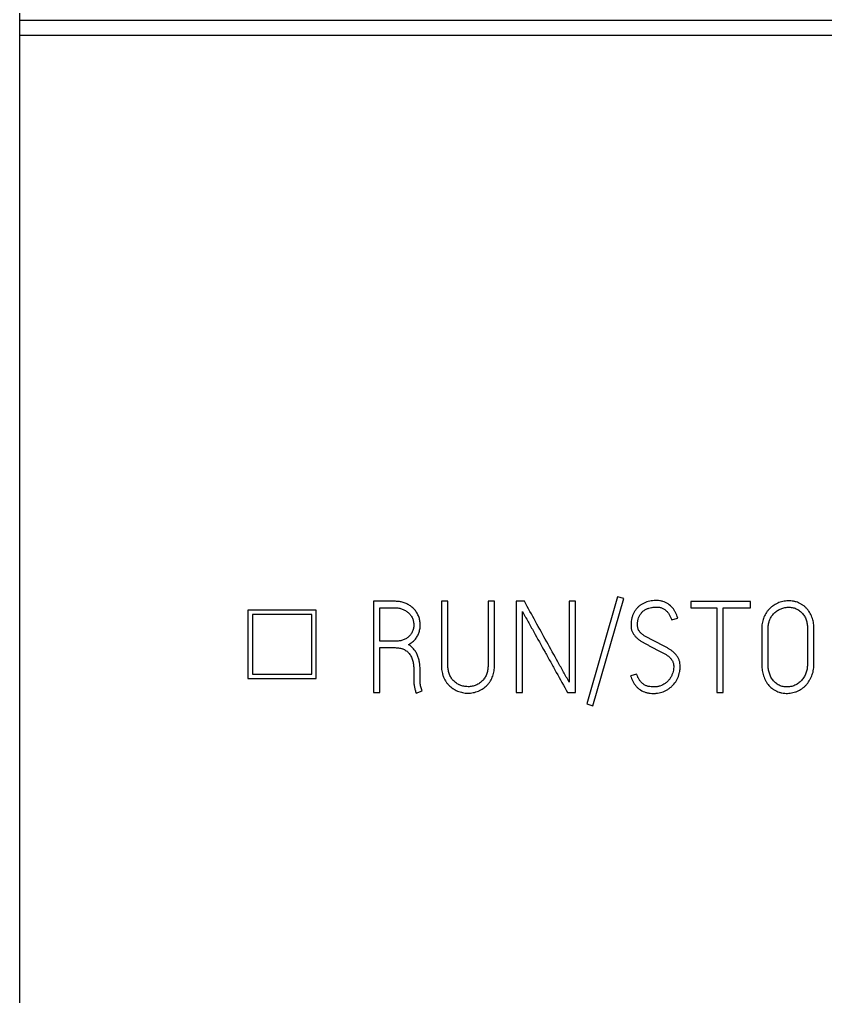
# Model space of a CAD drawing. Extents: x 0 to 420, y 0 to 297.
# Drawn here: x 110.81 to 128.46, y 190.74 to 212.14 of the extents above; entities that cross this region are included whole.
import ezdxf

# ---------------------------------------------------------------- set-up
doc = ezdxf.new("R2010")
doc.units = 0
doc.header["$LTSCALE"] = 23.1
doc.layers.add('10000_FRONT', color=7, linetype='CONTINUOUS')
doc.layers.add('10500_FRONT_LABELING', color=7, linetype='CONTINUOUS')

msp = doc.modelspace()

# ---------------------------------------------------------------- linework, layer by layer
at = {"layer": '10000_FRONT', "color": 7, "linetype": 'CONTINUOUS'}
for p, q in [((110.808, 234.648), (110.808, 144.648)), ((110.808, 212.128), (146.308, 212.128)), ((110.808, 211.795), (146.308, 211.795)), ((115.808, 199.206), (115.808, 197.705)), ((117.308, 199.206), (115.808, 199.206)), ((117.308, 197.705), (117.308, 199.206)), ((115.908, 199.106), (115.908, 197.805)), ((117.208, 199.106), (115.908, 199.106)), ((117.208, 197.805), (117.208, 199.106)), ((115.808, 197.705), (117.308, 197.705)), ((115.908, 197.805), (117.208, 197.805))]:
    msp.add_line(p, q, dxfattribs=at)
at = {"layer": '10500_FRONT_LABELING', "color": 7, "linetype": 'CONTINUOUS'}
for p, q in [((118.558, 199.398), (118.558, 197.398)), ((119.019, 199.398), (118.558, 199.398)), ((120.048, 199.401), (120.048, 197.992)), ((120.189, 199.401), (120.048, 199.401)), ((120.189, 197.992), (120.189, 199.401)), ((121.068, 199.401), (121.068, 197.992)), ((121.21, 199.401), (121.068, 199.401)), ((121.21, 197.992), (121.21, 199.401)), ((121.684, 199.398), (121.684, 197.398)), ((121.865, 199.398), (121.684, 199.398)), ((122.844, 199.398), (122.844, 197.628)), ((122.985, 199.398), (122.844, 199.398)), ((122.985, 197.398), (122.985, 199.398)), ((123.903, 199.495), (123.229, 197.151)), ((123.365, 197.112), (124.039, 199.456)), ((124.039, 199.456), (123.903, 199.495)), ((125.507, 199.395), (125.507, 199.254)), ((126.813, 199.395), (125.507, 199.395)), ((126.813, 199.254), (126.813, 199.395)), ((118.7, 198.524), (118.7, 199.256)), ((118.7, 199.256), (119.019, 199.256)), ((125.507, 199.254), (126.078, 199.254)), ((126.078, 199.254), (126.078, 197.398)), ((126.22, 197.398), (126.22, 199.254)), ((126.22, 199.254), (126.813, 199.254)), ((121.823, 197.398), (121.823, 199.173)), ((125.088, 198.993), (125.224, 199.032)), ((127.063, 198.793), (127.063, 198.03)), ((127.202, 198.03), (127.202, 198.793)), ((128.064, 198.793), (128.064, 198.03)), ((128.206, 198.03), (128.206, 198.793)), ((119.041, 198.524), (118.7, 198.524)), ((118.7, 197.398), (118.7, 198.383)), ((118.7, 198.383), (119.035, 198.383)), ((119.443, 197.709), (119.44, 197.684)), ((119.443, 197.883), (119.443, 197.709)), ((119.582, 197.8), (119.582, 197.856)), ((124.328, 197.806), (124.192, 197.767)), ((118.558, 197.398), (118.7, 197.398)), ((119.496, 197.384), (119.626, 197.434)), ((121.684, 197.398), (121.823, 197.398)), ((122.81, 197.398), (122.985, 197.398)), ((126.078, 197.398), (126.22, 197.398)), ((123.229, 197.151), (123.365, 197.112))]:
    msp.add_line(p, q, dxfattribs=at)
for points, knots in [([(119.326, 198.452), (119.352, 198.465), (119.377, 198.481), (119.411, 198.506), (119.423, 198.516), (119.444, 198.535), (119.454, 198.545), (119.484, 198.577), (119.5, 198.601), (119.522, 198.638), (119.529, 198.651), (119.541, 198.677), (119.547, 198.69), (119.562, 198.731), (119.57, 198.758), (119.578, 198.801), (119.58, 198.815), (119.583, 198.844), (119.584, 198.859), (119.585, 198.902), (119.583, 198.93), (119.576, 198.973), (119.573, 198.987), (119.566, 199.015), (119.562, 199.029), (119.549, 199.07), (119.538, 199.097), (119.517, 199.135), (119.51, 199.148), (119.494, 199.172), (119.486, 199.184), (119.459, 199.218), (119.44, 199.239), (119.408, 199.268), (119.396, 199.277), (119.373, 199.294), (119.361, 199.302), (119.325, 199.325), (119.299, 199.339), (119.259, 199.356), (119.245, 199.361), (119.218, 199.37), (119.177, 199.383), (119.134, 199.39), (119.077, 199.396), (119.048, 199.398), (119.019, 199.398)], [0, 0, 0, 0, 0.0625, 0.0625, 0.09375, 0.09375, 0.125, 0.125, 0.1875, 0.1875, 0.21875, 0.21875, 0.25, 0.25, 0.3125, 0.3125, 0.34375, 0.34375, 0.375, 0.375, 0.4375, 0.4375, 0.46875, 0.46875, 0.5, 0.5, 0.5625, 0.5625, 0.59375, 0.59375, 0.625, 0.625, 0.6875, 0.6875, 0.71875, 0.71875, 0.75, 0.75, 0.8125, 0.8125, 0.84375, 0.84375, 0.875, 0.9375, 0.9375, 1, 1, 1, 1]), ([(122.844, 197.628), (122.824, 197.665), (122.803, 197.702), (122.763, 197.776), (122.742, 197.813), (122.68, 197.923), (122.639, 197.997), (122.516, 198.218), (122.435, 198.365), (122.272, 198.66), (122.19, 198.808), (122.027, 199.103), (121.946, 199.25), (121.865, 199.398)], [0, 0, 0, 0, 0.0625, 0.0625, 0.125, 0.125, 0.25, 0.25, 0.5, 0.5, 0.75, 0.75, 1, 1, 1, 1]), ([(125.224, 199.032), (125.211, 199.073), (125.196, 199.112), (125.167, 199.169), (125.157, 199.187), (125.139, 199.214), (125.133, 199.223), (125.12, 199.24), (125.113, 199.249), (125.079, 199.289), (125.047, 199.318), (124.975, 199.366), (124.937, 199.384), (124.885, 199.399), (124.875, 199.402), (124.854, 199.406), (124.843, 199.408), (124.811, 199.412), (124.79, 199.414), (124.748, 199.415), (124.726, 199.414), (124.684, 199.411), (124.662, 199.409), (124.599, 199.399), (124.558, 199.388), (124.508, 199.369), (124.498, 199.365), (124.478, 199.356), (124.469, 199.351), (124.44, 199.336), (124.422, 199.325), (124.396, 199.307), (124.388, 199.3), (124.371, 199.286), (124.363, 199.279), (124.34, 199.257), (124.326, 199.241), (124.299, 199.207), (124.287, 199.19), (124.271, 199.162), (124.266, 199.153), (124.256, 199.134), (124.251, 199.124), (124.238, 199.095), (124.231, 199.075), (124.222, 199.044), (124.219, 199.034), (124.214, 199.013), (124.212, 199.002), (124.206, 198.97), (124.204, 198.949), (124.2, 198.907), (124.2, 198.885), (124.201, 198.853), (124.201, 198.843), (124.203, 198.821), (124.205, 198.81), (124.21, 198.779), (124.216, 198.758), (124.228, 198.729), (124.232, 198.719), (124.243, 198.7), (124.248, 198.69), (124.26, 198.673), (124.266, 198.664), (124.279, 198.647), (124.286, 198.639), (124.3, 198.622), (124.308, 198.615), (124.323, 198.6), (124.331, 198.592), (124.355, 198.571), (124.372, 198.558), (124.406, 198.533), (124.424, 198.522), (124.461, 198.499), (124.479, 198.489), (124.517, 198.469), (124.536, 198.459), (124.575, 198.439), (124.594, 198.429), (124.631, 198.409), (124.65, 198.398), (124.688, 198.378), (124.706, 198.367), (124.744, 198.347), (124.763, 198.337), (124.802, 198.318), (124.821, 198.309), (124.86, 198.29), (124.879, 198.281), (124.917, 198.261), (124.936, 198.251), (124.963, 198.234), (124.973, 198.228), (124.99, 198.216), (124.999, 198.21), (125.017, 198.197), (125.025, 198.19), (125.041, 198.176), (125.049, 198.168), (125.064, 198.153), (125.071, 198.145), (125.085, 198.128), (125.091, 198.12), (125.103, 198.102), (125.108, 198.092), (125.117, 198.073), (125.121, 198.062), (125.127, 198.042), (125.129, 198.031), (125.133, 198.01), (125.134, 197.999), (125.136, 197.967), (125.135, 197.945), (125.13, 197.903), (125.126, 197.882), (125.116, 197.84), (125.11, 197.819), (125.095, 197.779), (125.086, 197.76), (125.071, 197.732), (125.065, 197.723), (125.053, 197.705), (125.047, 197.696), (125.027, 197.671), (125.013, 197.655), (124.99, 197.633), (124.982, 197.626), (124.965, 197.612), (124.957, 197.606), (124.913, 197.575), (124.875, 197.555), (124.823, 197.539), (124.813, 197.536), (124.792, 197.532), (124.76, 197.526), (124.728, 197.523), (124.695, 197.523), (124.685, 197.523), (124.663, 197.523), (124.652, 197.524), (124.62, 197.527), (124.599, 197.53), (124.568, 197.538), (124.558, 197.541), (124.538, 197.548), (124.527, 197.552), (124.498, 197.566), (124.48, 197.578), (124.454, 197.597), (124.446, 197.604), (124.43, 197.619), (124.422, 197.627), (124.4, 197.651), (124.387, 197.668), (124.37, 197.695), (124.365, 197.705), (124.355, 197.724), (124.35, 197.734), (124.338, 197.764), (124.332, 197.784), (124.328, 197.806)], [0, 0, 0, 0, 0.03125, 0.03125, 0.046875, 0.046875, 0.054688, 0.054688, 0.0625, 0.0625, 0.09375, 0.09375, 0.125, 0.125, 0.132812, 0.132812, 0.140625, 0.140625, 0.15625, 0.15625, 0.171875, 0.171875, 0.1875, 0.1875, 0.21875, 0.21875, 0.226562, 0.226562, 0.234375, 0.234375, 0.25, 0.25, 0.257812, 0.257812, 0.265625, 0.265625, 0.28125, 0.28125, 0.296875, 0.296875, 0.304688, 0.304688, 0.3125, 0.3125, 0.328125, 0.328125, 0.335938, 0.335938, 0.34375, 0.34375, 0.359375, 0.359375, 0.375, 0.375, 0.382812, 0.382812, 0.390625, 0.390625, 0.40625, 0.40625, 0.414062, 0.414062, 0.421875, 0.421875, 0.429688, 0.429688, 0.4375, 0.4375, 0.445312, 0.445312, 0.453125, 0.453125, 0.46875, 0.46875, 0.484375, 0.484375, 0.5, 0.5, 0.515625, 0.515625, 0.53125, 0.53125, 0.546875, 0.546875, 0.5625, 0.5625, 0.578125, 0.578125, 0.59375, 0.59375, 0.609375, 0.609375, 0.625, 0.625, 0.632812, 0.632812, 0.640625, 0.640625, 0.648438, 0.648438, 0.65625, 0.65625, 0.664062, 0.664062, 0.671875, 0.671875, 0.679688, 0.679688, 0.6875, 0.6875, 0.695312, 0.695312, 0.703125, 0.703125, 0.71875, 0.71875, 0.734375, 0.734375, 0.75, 0.75, 0.765625, 0.765625, 0.773438, 0.773438, 0.78125, 0.78125, 0.796875, 0.796875, 0.804688, 0.804688, 0.8125, 0.8125, 0.84375, 0.84375, 0.851562, 0.851562, 0.859375, 0.875, 0.875, 0.882812, 0.882812, 0.890625, 0.890625, 0.90625, 0.90625, 0.914062, 0.914062, 0.921875, 0.921875, 0.9375, 0.9375, 0.945312, 0.945312, 0.953125, 0.953125, 0.96875, 0.96875, 0.976562, 0.976562, 0.984375, 0.984375, 1, 1, 1, 1]), ([(128.206, 198.793), (128.206, 198.833), (128.203, 198.871), (128.192, 198.948), (128.184, 198.986), (128.165, 199.042), (128.159, 199.061), (128.143, 199.097), (128.126, 199.132), (128.106, 199.165), (128.084, 199.197), (128.071, 199.212), (128.045, 199.242), (128.032, 199.256), (128.004, 199.283), (127.989, 199.295), (127.965, 199.313), (127.957, 199.319), (127.941, 199.329), (127.932, 199.334), (127.907, 199.349), (127.889, 199.358), (127.853, 199.373), (127.835, 199.38), (127.807, 199.388), (127.797, 199.391), (127.778, 199.396), (127.768, 199.398), (127.72, 199.407), (127.681, 199.41), (127.622, 199.408), (127.602, 199.407), (127.563, 199.402), (127.544, 199.399), (127.486, 199.386), (127.449, 199.374), (127.404, 199.354), (127.395, 199.35), (127.378, 199.341), (127.369, 199.336), (127.343, 199.322), (127.327, 199.311), (127.295, 199.289), (127.28, 199.277), (127.257, 199.258), (127.25, 199.251), (127.236, 199.237), (127.229, 199.23), (127.209, 199.209), (127.196, 199.194), (127.173, 199.163), (127.162, 199.147), (127.142, 199.113), (127.132, 199.096), (127.115, 199.061), (127.107, 199.043), (127.094, 199.006), (127.088, 198.987), (127.079, 198.949), (127.075, 198.93), (127.069, 198.892), (127.066, 198.872), (127.064, 198.833), (127.063, 198.813), (127.063, 198.793)], [0, 0, 0, 0, 0.0625, 0.0625, 0.125, 0.125, 0.15625, 0.15625, 0.1875, 0.21875, 0.21875, 0.25, 0.25, 0.28125, 0.28125, 0.3125, 0.3125, 0.328125, 0.328125, 0.34375, 0.34375, 0.375, 0.375, 0.40625, 0.40625, 0.421875, 0.421875, 0.4375, 0.4375, 0.5, 0.5, 0.53125, 0.53125, 0.5625, 0.5625, 0.625, 0.625, 0.640625, 0.640625, 0.65625, 0.65625, 0.6875, 0.6875, 0.71875, 0.71875, 0.734375, 0.734375, 0.75, 0.75, 0.78125, 0.78125, 0.8125, 0.8125, 0.84375, 0.84375, 0.875, 0.875, 0.90625, 0.90625, 0.9375, 0.9375, 0.96875, 0.96875, 1, 1, 1, 1]), ([(119.019, 199.256), (119.044, 199.256), (119.07, 199.255), (119.121, 199.248), (119.146, 199.243), (119.196, 199.227), (119.219, 199.217), (119.264, 199.193), (119.286, 199.179), (119.316, 199.155), (119.326, 199.147), (119.345, 199.129), (119.362, 199.11), (119.378, 199.089), (119.392, 199.068), (119.398, 199.056), (119.416, 199.022), (119.424, 198.997), (119.434, 198.96), (119.437, 198.947), (119.441, 198.922), (119.442, 198.909), (119.443, 198.883), (119.443, 198.87), (119.442, 198.844), (119.44, 198.832), (119.434, 198.793), (119.427, 198.768), (119.413, 198.732), (119.408, 198.721), (119.395, 198.698), (119.388, 198.687), (119.366, 198.656), (119.349, 198.637), (119.309, 198.602), (119.288, 198.588), (119.254, 198.57), (119.242, 198.564), (119.218, 198.554), (119.206, 198.549), (119.169, 198.538), (119.144, 198.532), (119.093, 198.526), (119.067, 198.524), (119.041, 198.524)], [0, 0, 0, 0, 0.0625, 0.0625, 0.125, 0.125, 0.1875, 0.1875, 0.25, 0.25, 0.28125, 0.28125, 0.3125, 0.34375, 0.34375, 0.375, 0.375, 0.4375, 0.4375, 0.46875, 0.46875, 0.5, 0.5, 0.53125, 0.53125, 0.5625, 0.5625, 0.625, 0.625, 0.65625, 0.65625, 0.6875, 0.6875, 0.75, 0.75, 0.8125, 0.8125, 0.84375, 0.84375, 0.875, 0.875, 0.9375, 0.9375, 1, 1, 1, 1]), ([(124.192, 197.767), (124.204, 197.725), (124.219, 197.685), (124.249, 197.628), (124.259, 197.61), (124.277, 197.583), (124.284, 197.574), (124.297, 197.557), (124.304, 197.548), (124.325, 197.524), (124.34, 197.509), (124.364, 197.488), (124.373, 197.481), (124.39, 197.468), (124.399, 197.462), (124.445, 197.433), (124.484, 197.416), (124.536, 197.401), (124.546, 197.398), (124.568, 197.393), (124.578, 197.391), (124.61, 197.386), (124.631, 197.384), (124.674, 197.381), (124.695, 197.381), (124.728, 197.382), (124.739, 197.383), (124.76, 197.385), (124.771, 197.386), (124.803, 197.39), (124.824, 197.394), (124.865, 197.405), (124.885, 197.411), (124.915, 197.423), (124.925, 197.427), (124.945, 197.436), (124.955, 197.441), (124.983, 197.456), (125.002, 197.467), (125.037, 197.491), (125.055, 197.504), (125.079, 197.525), (125.087, 197.532), (125.103, 197.547), (125.111, 197.555), (125.147, 197.594), (125.173, 197.628), (125.2, 197.675), (125.205, 197.684), (125.215, 197.704), (125.22, 197.713), (125.233, 197.743), (125.24, 197.763), (125.254, 197.804), (125.259, 197.824), (125.266, 197.856), (125.268, 197.867), (125.271, 197.888), (125.273, 197.899), (125.276, 197.931), (125.277, 197.952), (125.276, 197.995), (125.275, 198.017), (125.268, 198.06), (125.264, 198.081), (125.254, 198.112), (125.25, 198.122), (125.241, 198.141), (125.236, 198.151), (125.22, 198.18), (125.196, 198.215), (125.168, 198.247), (125.145, 198.27), (125.137, 198.278), (125.12, 198.292), (125.095, 198.312), (125.069, 198.331), (125.034, 198.354), (125.016, 198.365), (124.979, 198.386), (124.96, 198.396), (124.922, 198.415), (124.903, 198.425), (124.865, 198.444), (124.846, 198.454), (124.808, 198.473), (124.789, 198.484), (124.752, 198.504), (124.733, 198.514), (124.695, 198.533), (124.677, 198.543), (124.639, 198.563), (124.62, 198.572), (124.582, 198.592), (124.563, 198.601), (124.526, 198.622), (124.507, 198.633), (124.472, 198.656), (124.454, 198.669), (124.421, 198.696), (124.406, 198.712), (124.386, 198.736), (124.38, 198.745), (124.371, 198.759), (124.369, 198.763), (124.364, 198.773), (124.361, 198.778), (124.355, 198.793), (124.352, 198.803), (124.346, 198.823), (124.345, 198.834), (124.342, 198.855), (124.342, 198.866), (124.342, 198.887), (124.342, 198.909), (124.344, 198.93), (124.346, 198.952), (124.347, 198.962), (124.352, 198.994), (124.357, 199.014), (124.368, 199.045), (124.372, 199.054), (124.381, 199.074), (124.386, 199.083), (124.402, 199.111), (124.415, 199.128), (124.436, 199.153), (124.443, 199.161), (124.458, 199.176), (124.466, 199.183), (124.492, 199.203), (124.51, 199.214), (124.538, 199.229), (124.548, 199.234), (124.568, 199.242), (124.578, 199.246), (124.608, 199.256), (124.629, 199.26), (124.661, 199.265), (124.671, 199.266), (124.692, 199.269), (124.703, 199.27), (124.735, 199.273), (124.756, 199.274), (124.788, 199.272), (124.799, 199.271), (124.82, 199.269), (124.83, 199.267), (124.861, 199.259), (124.881, 199.251), (124.909, 199.237), (124.919, 199.231), (124.937, 199.219), (124.945, 199.213), (124.962, 199.2), (124.97, 199.193), (124.985, 199.178), (124.992, 199.17), (125.006, 199.154), (125.013, 199.146), (125.025, 199.128), (125.031, 199.12), (125.048, 199.092), (125.057, 199.073), (125.074, 199.034), (125.082, 199.014), (125.088, 198.993)], [0, 0, 0, 0, 0.03125, 0.03125, 0.046875, 0.046875, 0.054688, 0.054688, 0.0625, 0.0625, 0.078125, 0.078125, 0.085938, 0.085938, 0.09375, 0.09375, 0.125, 0.125, 0.132812, 0.132812, 0.140625, 0.140625, 0.15625, 0.15625, 0.171875, 0.171875, 0.179688, 0.179688, 0.1875, 0.1875, 0.203125, 0.203125, 0.21875, 0.21875, 0.226562, 0.226562, 0.234375, 0.234375, 0.25, 0.25, 0.265625, 0.265625, 0.273438, 0.273438, 0.28125, 0.28125, 0.3125, 0.3125, 0.320312, 0.320312, 0.328125, 0.328125, 0.34375, 0.34375, 0.359375, 0.359375, 0.367188, 0.367188, 0.375, 0.375, 0.390625, 0.390625, 0.40625, 0.40625, 0.421875, 0.421875, 0.429688, 0.429688, 0.4375, 0.4375, 0.453125, 0.46875, 0.46875, 0.476562, 0.476562, 0.484375, 0.5, 0.5, 0.515625, 0.515625, 0.53125, 0.53125, 0.546875, 0.546875, 0.5625, 0.5625, 0.578125, 0.578125, 0.59375, 0.59375, 0.609375, 0.609375, 0.625, 0.625, 0.640625, 0.640625, 0.65625, 0.65625, 0.671875, 0.671875, 0.6875, 0.6875, 0.695312, 0.695312, 0.699219, 0.699219, 0.703125, 0.703125, 0.710938, 0.710938, 0.71875, 0.71875, 0.726562, 0.726562, 0.734375, 0.742188, 0.742188, 0.75, 0.75, 0.765625, 0.765625, 0.773438, 0.773438, 0.78125, 0.78125, 0.796875, 0.796875, 0.804688, 0.804688, 0.8125, 0.8125, 0.828125, 0.828125, 0.835938, 0.835938, 0.84375, 0.84375, 0.859375, 0.859375, 0.867188, 0.867188, 0.875, 0.875, 0.890625, 0.890625, 0.898438, 0.898438, 0.90625, 0.90625, 0.921875, 0.921875, 0.929688, 0.929688, 0.9375, 0.9375, 0.945312, 0.945312, 0.953125, 0.953125, 0.960938, 0.960938, 0.96875, 0.96875, 0.984375, 0.984375, 1, 1, 1, 1]), ([(127.202, 198.793), (127.202, 198.823), (127.204, 198.853), (127.212, 198.912), (127.219, 198.941), (127.231, 198.976), (127.234, 198.983), (127.24, 198.997), (127.249, 199.018), (127.259, 199.037), (127.282, 199.076), (127.299, 199.1), (127.324, 199.128), (127.329, 199.134), (127.34, 199.144), (127.356, 199.16), (127.374, 199.174), (127.398, 199.191), (127.411, 199.199), (127.437, 199.214), (127.45, 199.221), (127.492, 199.239), (127.52, 199.249), (127.564, 199.259), (127.579, 199.262), (127.609, 199.266), (127.624, 199.267), (127.668, 199.268), (127.698, 199.267), (127.743, 199.259), (127.758, 199.256), (127.786, 199.247), (127.814, 199.237), (127.841, 199.223), (127.867, 199.208), (127.88, 199.2), (127.904, 199.181), (127.915, 199.172), (127.937, 199.151), (127.947, 199.14), (127.977, 199.106), (127.994, 199.081), (128.015, 199.042), (128.021, 199.028), (128.033, 199), (128.037, 198.986), (128.05, 198.942), (128.055, 198.913), (128.063, 198.854), (128.064, 198.823), (128.064, 198.793)], [0, 0, 0, 0, 0.0625, 0.0625, 0.125, 0.125, 0.140625, 0.140625, 0.15625, 0.1875, 0.1875, 0.25, 0.25, 0.265625, 0.265625, 0.28125, 0.3125, 0.3125, 0.34375, 0.34375, 0.375, 0.375, 0.4375, 0.4375, 0.46875, 0.46875, 0.5, 0.5, 0.5625, 0.5625, 0.59375, 0.59375, 0.625, 0.65625, 0.65625, 0.6875, 0.6875, 0.71875, 0.71875, 0.75, 0.75, 0.8125, 0.8125, 0.84375, 0.84375, 0.875, 0.875, 0.9375, 0.9375, 1, 1, 1, 1]), ([(121.823, 199.173), (121.833, 199.154), (121.843, 199.136), (121.863, 199.099), (121.873, 199.08), (121.904, 199.025), (121.925, 198.988), (121.987, 198.877), (122.029, 198.803), (122.152, 198.581), (122.234, 198.433), (122.337, 198.249), (122.358, 198.212), (122.399, 198.138), (122.42, 198.101), (122.481, 197.99), (122.522, 197.916), (122.646, 197.694), (122.728, 197.546), (122.81, 197.398)], [0, 0, 0, 0, 0.03125, 0.03125, 0.0625, 0.0625, 0.125, 0.125, 0.25, 0.25, 0.5, 0.5, 0.5625, 0.5625, 0.625, 0.625, 0.75, 0.75, 1, 1, 1, 1]), ([(119.035, 198.383), (119.066, 198.383), (119.097, 198.38), (119.141, 198.373), (119.156, 198.369), (119.178, 198.363), (119.186, 198.361), (119.2, 198.355), (119.208, 198.353), (119.243, 198.337), (119.269, 198.322), (119.3, 198.298), (119.306, 198.293), (119.317, 198.282), (119.322, 198.277), (119.338, 198.26), (119.348, 198.248), (119.366, 198.223), (119.374, 198.21), (119.388, 198.183), (119.395, 198.169), (119.406, 198.141), (119.411, 198.126), (119.419, 198.097), (119.423, 198.082), (119.432, 198.036), (119.437, 198.006), (119.442, 197.945), (119.443, 197.914), (119.443, 197.883)], [0, 0, 0, 0, 0.125, 0.125, 0.1875, 0.1875, 0.21875, 0.21875, 0.25, 0.25, 0.375, 0.375, 0.40625, 0.40625, 0.4375, 0.4375, 0.5, 0.5, 0.5625, 0.5625, 0.625, 0.625, 0.6875, 0.6875, 0.75, 0.75, 0.875, 0.875, 1, 1, 1, 1]), ([(119.582, 197.856), (119.582, 197.912), (119.579, 197.969), (119.569, 198.054), (119.564, 198.082), (119.552, 198.137), (119.544, 198.164), (119.529, 198.204), (119.524, 198.217), (119.512, 198.243), (119.505, 198.255), (119.485, 198.292), (119.469, 198.316), (119.443, 198.349), (119.434, 198.36), (119.415, 198.381), (119.405, 198.392), (119.374, 198.421), (119.351, 198.438), (119.326, 198.452)], [0, 0, 0, 0, 0.25, 0.25, 0.375, 0.375, 0.5, 0.5, 0.5625, 0.5625, 0.625, 0.625, 0.75, 0.75, 0.8125, 0.8125, 0.875, 0.875, 1, 1, 1, 1]), ([(120.048, 197.992), (120.048, 197.952), (120.05, 197.913), (120.059, 197.856), (120.063, 197.837), (120.07, 197.808), (120.072, 197.799), (120.078, 197.78), (120.081, 197.771), (120.098, 197.724), (120.115, 197.69), (120.146, 197.64), (120.157, 197.624), (120.181, 197.593), (120.194, 197.578), (120.235, 197.535), (120.264, 197.51), (120.305, 197.483), (120.313, 197.478), (120.33, 197.467), (120.338, 197.462), (120.364, 197.448), (120.382, 197.44), (120.436, 197.418), (120.474, 197.406), (120.551, 197.391), (120.59, 197.387), (120.648, 197.387), (120.668, 197.388), (120.707, 197.391), (120.726, 197.394), (120.784, 197.406), (120.821, 197.417), (120.867, 197.435), (120.876, 197.439), (120.893, 197.448), (120.902, 197.452), (120.928, 197.466), (120.945, 197.476), (120.993, 197.509), (121.023, 197.534), (121.057, 197.57), (121.064, 197.577), (121.076, 197.592), (121.082, 197.6), (121.1, 197.623), (121.111, 197.639), (121.132, 197.672), (121.141, 197.689), (121.158, 197.725), (121.166, 197.743), (121.179, 197.779), (121.185, 197.798), (121.195, 197.836), (121.198, 197.855), (121.204, 197.894), (121.207, 197.913), (121.209, 197.952), (121.21, 197.972), (121.21, 197.992)], [0, 0, 0, 0, 0.0625, 0.0625, 0.09375, 0.09375, 0.109375, 0.109375, 0.125, 0.125, 0.1875, 0.1875, 0.21875, 0.21875, 0.25, 0.25, 0.3125, 0.3125, 0.328125, 0.328125, 0.34375, 0.34375, 0.375, 0.375, 0.4375, 0.4375, 0.5, 0.5, 0.53125, 0.53125, 0.5625, 0.5625, 0.625, 0.625, 0.640625, 0.640625, 0.65625, 0.65625, 0.6875, 0.6875, 0.75, 0.75, 0.765625, 0.765625, 0.78125, 0.78125, 0.8125, 0.8125, 0.84375, 0.84375, 0.875, 0.875, 0.90625, 0.90625, 0.9375, 0.9375, 0.96875, 0.96875, 1, 1, 1, 1]), ([(121.068, 197.992), (121.068, 197.962), (121.067, 197.932), (121.058, 197.874), (121.052, 197.845), (121.037, 197.802), (121.031, 197.788), (121.019, 197.761), (121.012, 197.748), (120.997, 197.722), (120.989, 197.71), (120.975, 197.692), (120.971, 197.686), (120.961, 197.674), (120.956, 197.669), (120.931, 197.641), (120.908, 197.622), (120.871, 197.597), (120.858, 197.589), (120.832, 197.574), (120.818, 197.568), (120.777, 197.551), (120.748, 197.543), (120.689, 197.531), (120.659, 197.528), (120.615, 197.528), (120.6, 197.529), (120.57, 197.532), (120.555, 197.534), (120.511, 197.543), (120.482, 197.551), (120.448, 197.565), (120.441, 197.568), (120.427, 197.574), (120.42, 197.577), (120.4, 197.588), (120.388, 197.596), (120.351, 197.621), (120.328, 197.64), (120.303, 197.667), (120.298, 197.673), (120.288, 197.685), (120.283, 197.691), (120.27, 197.709), (120.262, 197.721), (120.247, 197.747), (120.24, 197.76), (120.227, 197.787), (120.221, 197.801), (120.206, 197.843), (120.2, 197.872), (120.193, 197.917), (120.192, 197.932), (120.19, 197.962), (120.189, 197.977), (120.189, 197.992)], [0, 0, 0, 0, 0.0625, 0.0625, 0.125, 0.125, 0.15625, 0.15625, 0.1875, 0.1875, 0.21875, 0.21875, 0.234375, 0.234375, 0.25, 0.25, 0.3125, 0.3125, 0.34375, 0.34375, 0.375, 0.375, 0.4375, 0.4375, 0.5, 0.5, 0.53125, 0.53125, 0.5625, 0.5625, 0.625, 0.625, 0.640625, 0.640625, 0.65625, 0.65625, 0.6875, 0.6875, 0.75, 0.75, 0.765625, 0.765625, 0.78125, 0.78125, 0.8125, 0.8125, 0.84375, 0.84375, 0.875, 0.875, 0.9375, 0.9375, 0.96875, 0.96875, 1, 1, 1, 1]), ([(127.063, 198.03), (127.063, 197.99), (127.065, 197.95), (127.075, 197.87), (127.082, 197.831), (127.099, 197.772), (127.106, 197.753), (127.12, 197.715), (127.128, 197.697), (127.146, 197.661), (127.156, 197.643), (127.177, 197.609), (127.189, 197.593), (127.227, 197.545), (127.255, 197.517), (127.295, 197.486), (127.303, 197.479), (127.319, 197.468), (127.328, 197.462), (127.354, 197.446), (127.389, 197.427), (127.427, 197.412), (127.455, 197.403), (127.465, 197.4), (127.485, 197.395), (127.495, 197.393), (127.545, 197.383), (127.585, 197.381), (127.645, 197.382), (127.666, 197.384), (127.706, 197.389), (127.726, 197.393), (127.765, 197.402), (127.784, 197.408), (127.813, 197.417), (127.822, 197.421), (127.841, 197.429), (127.85, 197.433), (127.896, 197.454), (127.931, 197.475), (127.978, 197.512), (127.993, 197.525), (128.023, 197.553), (128.037, 197.568), (128.076, 197.614), (128.098, 197.647), (128.129, 197.7), (128.138, 197.718), (128.155, 197.754), (128.162, 197.773), (128.175, 197.811), (128.181, 197.83), (128.19, 197.869), (128.194, 197.889), (128.203, 197.949), (128.206, 197.99), (128.206, 198.03)], [0, 0, 0, 0, 0.0625, 0.0625, 0.125, 0.125, 0.15625, 0.15625, 0.1875, 0.1875, 0.21875, 0.21875, 0.25, 0.25, 0.3125, 0.3125, 0.328125, 0.328125, 0.34375, 0.34375, 0.375, 0.40625, 0.40625, 0.421875, 0.421875, 0.4375, 0.4375, 0.5, 0.5, 0.53125, 0.53125, 0.5625, 0.5625, 0.59375, 0.59375, 0.609375, 0.609375, 0.625, 0.625, 0.6875, 0.6875, 0.71875, 0.71875, 0.75, 0.75, 0.8125, 0.8125, 0.84375, 0.84375, 0.875, 0.875, 0.90625, 0.90625, 0.9375, 0.9375, 1, 1, 1, 1]), ([(128.064, 198.03), (128.064, 197.999), (128.062, 197.968), (128.056, 197.922), (128.054, 197.907), (128.047, 197.876), (128.043, 197.861), (128.029, 197.816), (128.016, 197.788), (127.994, 197.747), (127.986, 197.734), (127.969, 197.707), (127.96, 197.695), (127.931, 197.658), (127.909, 197.637), (127.873, 197.607), (127.86, 197.598), (127.84, 197.586), (127.833, 197.582), (127.82, 197.574), (127.813, 197.571), (127.778, 197.554), (127.749, 197.543), (127.703, 197.532), (127.688, 197.529), (127.657, 197.525), (127.641, 197.524), (127.61, 197.523), (127.595, 197.523), (127.564, 197.525), (127.548, 197.527), (127.502, 197.536), (127.473, 197.545), (127.43, 197.565), (127.416, 197.573), (127.39, 197.59), (127.378, 197.599), (127.354, 197.62), (127.343, 197.63), (127.322, 197.653), (127.301, 197.677), (127.284, 197.703), (127.268, 197.729), (127.26, 197.743), (127.241, 197.786), (127.231, 197.815), (127.219, 197.86), (127.216, 197.876), (127.21, 197.906), (127.208, 197.922), (127.203, 197.968), (127.202, 197.999), (127.202, 198.03)], [0, 0, 0, 0, 0.0625, 0.0625, 0.09375, 0.09375, 0.125, 0.125, 0.1875, 0.1875, 0.21875, 0.21875, 0.25, 0.25, 0.3125, 0.3125, 0.34375, 0.34375, 0.359375, 0.359375, 0.375, 0.375, 0.4375, 0.4375, 0.46875, 0.46875, 0.5, 0.5, 0.53125, 0.53125, 0.5625, 0.5625, 0.625, 0.625, 0.65625, 0.65625, 0.6875, 0.6875, 0.71875, 0.71875, 0.75, 0.78125, 0.78125, 0.8125, 0.8125, 0.875, 0.875, 0.90625, 0.90625, 0.9375, 0.9375, 1, 1, 1, 1]), ([(119.44, 197.684), (119.44, 197.658), (119.442, 197.633), (119.447, 197.582), (119.45, 197.557), (119.46, 197.506), (119.466, 197.481), (119.479, 197.432), (119.487, 197.408), (119.496, 197.384)], [0, 0, 0, 0, 0.25, 0.25, 0.5, 0.5, 0.75, 0.75, 1, 1, 1, 1]), ([(119.626, 197.434), (119.615, 197.463), (119.605, 197.492), (119.594, 197.538), (119.591, 197.553), (119.586, 197.584), (119.585, 197.599), (119.582, 197.63), (119.581, 197.645), (119.579, 197.676), (119.579, 197.692), (119.579, 197.715), (119.579, 197.723), (119.579, 197.738), (119.579, 197.746), (119.579, 197.761), (119.579, 197.769), (119.58, 197.785), (119.581, 197.792), (119.582, 197.8)], [0, 0, 0, 0, 0.25, 0.25, 0.375, 0.375, 0.5, 0.5, 0.625, 0.625, 0.75, 0.75, 0.8125, 0.8125, 0.875, 0.875, 0.9375, 0.9375, 1, 1, 1, 1])]:
    msp.add_open_spline(points, degree=3, knots=knots, dxfattribs=at)

doc.saveas('drawing.dxf')
